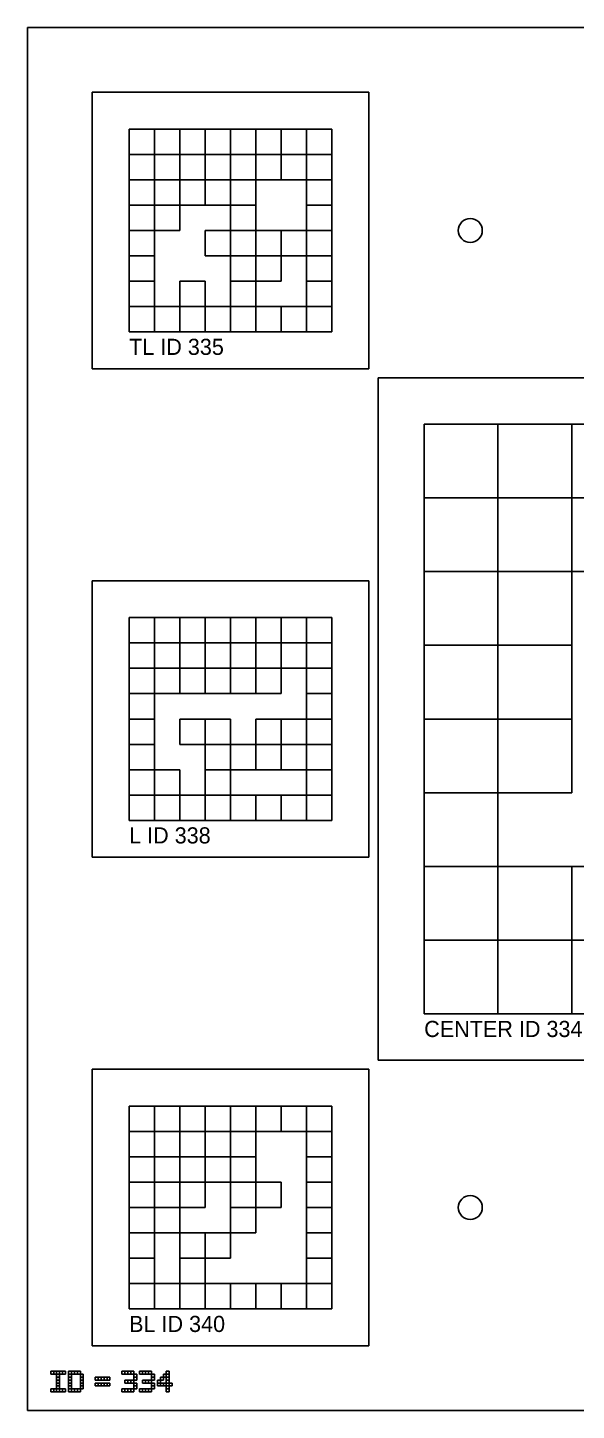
# Model space of a CAD drawing. Extents: x 0 to 1260, y -12 to 1580.
# Drawn here: x 640 to 759, y 960 to 1260 of the extents above; entities that cross this region are included whole.
import ezdxf

# ---------------------------------------------------------------- set-up
doc = ezdxf.new("R2010")
doc.units = 0
for name, color, linetype in [('BLACK_POCKET', 7, 'CONTINUOUS'), ('BOARD_TEXT', 7, 'CONTINUOUS'), ('CUT', 7, 'CONTINUOUS'), ('LABEL', 3, 'CONTINUOUS'), ('MOUNT_HOLE', 6, 'CONTINUOUS'), ('QUIET_ZONE', 5, 'CONTINUOUS'), ('TAG_BOUNDARY', 8, 'CONTINUOUS')]:
    doc.layers.add(name, color=color, linetype=linetype)

msp = doc.modelspace()

# ---------------------------------------------------------------- linework, layer by layer
at = {"layer": 'BLACK_POCKET'}
for p, q in [((667.5, 1238), (662, 1238)), ((662, 1238), (662, 1232.5)), ((667.5, 1232.5), (667.5, 1238)), ((673, 1238), (667.5, 1238)), ((667.5, 1238), (667.5, 1232.5)), ((673, 1232.5), (673, 1238)), ((678.5, 1238), (673, 1238)), ((673, 1238), (673, 1232.5)), ((678.5, 1232.5), (678.5, 1238)), ((684, 1238), (678.5, 1238)), ((678.5, 1238), (678.5, 1232.5)), ((684, 1232.5), (684, 1238)), ((689.5, 1238), (684, 1238)), ((684, 1238), (684, 1232.5)), ((689.5, 1232.5), (689.5, 1238)), ((695, 1238), (689.5, 1238)), ((689.5, 1238), (689.5, 1232.5)), ((695, 1232.5), (695, 1238)), ((700.5, 1238), (695, 1238)), ((695, 1238), (695, 1232.5)), ((700.5, 1232.5), (700.5, 1238)), ((706, 1238), (700.5, 1238)), ((700.5, 1238), (700.5, 1232.5)), ((706, 1232.5), (706, 1238)), ((662, 1232.5), (667.5, 1232.5)), ((667.5, 1232.5), (662, 1232.5)), ((662, 1232.5), (662, 1227)), ((667.5, 1232.5), (673, 1232.5)), ((667.5, 1227), (667.5, 1232.5)), ((673, 1232.5), (667.5, 1232.5)), ((667.5, 1232.5), (667.5, 1227)), ((673, 1232.5), (678.5, 1232.5)), ((673, 1227), (673, 1232.5)), ((678.5, 1232.5), (684, 1232.5)), ((684, 1232.5), (678.5, 1232.5)), ((678.5, 1232.5), (678.5, 1227)), ((684, 1232.5), (689.5, 1232.5)), ((684, 1227), (684, 1232.5)), ((689.5, 1232.5), (684, 1232.5)), ((684, 1232.5), (684, 1227)), ((689.5, 1232.5), (695, 1232.5)), ((689.5, 1227), (689.5, 1232.5)), ((695, 1232.5), (689.5, 1232.5)), ((689.5, 1232.5), (689.5, 1227)), ((695, 1232.5), (700.5, 1232.5)), ((695, 1227), (695, 1232.5)), ((700.5, 1232.5), (695, 1232.5)), ((695, 1232.5), (695, 1227)), ((700.5, 1232.5), (706, 1232.5)), ((700.5, 1227), (700.5, 1232.5)), ((706, 1232.5), (700.5, 1232.5)), ((700.5, 1232.5), (700.5, 1227)), ((706, 1227), (706, 1232.5)), ((662, 1227), (667.5, 1227)), ((667.5, 1227), (662, 1227)), ((662, 1227), (662, 1221.5)), ((667.5, 1227), (673, 1227)), ((667.5, 1221.5), (667.5, 1227)), ((673, 1227), (667.5, 1227)), ((667.5, 1227), (667.5, 1221.5)), ((673, 1221.5), (673, 1227)), ((678.5, 1227), (673, 1227)), ((673, 1227), (673, 1221.5)), ((678.5, 1227), (684, 1227)), ((678.5, 1221.5), (678.5, 1227)), ((684, 1227), (678.5, 1227)), ((678.5, 1227), (678.5, 1221.5)), ((684, 1227), (689.5, 1227)), ((684, 1221.5), (684, 1227)), ((689.5, 1227), (684, 1227)), ((684, 1227), (684, 1221.5)), ((689.5, 1227), (695, 1227)), ((689.5, 1221.5), (689.5, 1227)), ((695, 1227), (700.5, 1227)), ((700.5, 1227), (706, 1227)), ((706, 1227), (700.5, 1227)), ((700.5, 1227), (700.5, 1221.5)), ((706, 1221.5), (706, 1227)), ((662, 1221.5), (667.5, 1221.5)), ((667.5, 1221.5), (662, 1221.5)), ((662, 1221.5), (662, 1216)), ((667.5, 1221.5), (673, 1221.5)), ((667.5, 1216), (667.5, 1221.5)), ((673, 1221.5), (667.5, 1221.5)), ((667.5, 1221.5), (667.5, 1216)), ((673, 1221.5), (678.5, 1221.5)), ((673, 1216), (673, 1221.5)), ((678.5, 1221.5), (684, 1221.5)), ((684, 1221.5), (689.5, 1221.5)), ((689.5, 1221.5), (684, 1221.5)), ((684, 1221.5), (684, 1216)), ((689.5, 1216), (689.5, 1221.5)), ((700.5, 1221.5), (706, 1221.5)), ((706, 1221.5), (700.5, 1221.5)), ((700.5, 1221.5), (700.5, 1216)), ((706, 1216), (706, 1221.5)), ((662, 1216), (667.5, 1216)), ((667.5, 1216), (662, 1216)), ((662, 1216), (662, 1210.5)), ((667.5, 1216), (673, 1216)), ((667.5, 1210.5), (667.5, 1216)), ((684, 1216), (678.5, 1216)), ((678.5, 1216), (678.5, 1210.5)), ((684, 1216), (689.5, 1216)), ((684, 1210.5), (684, 1216)), ((695, 1216), (689.5, 1216)), ((689.5, 1216), (689.5, 1210.5)), ((695, 1210.5), (695, 1216)), ((700.5, 1216), (695, 1216)), ((695, 1216), (695, 1210.5)), ((700.5, 1216), (706, 1216)), ((700.5, 1210.5), (700.5, 1216)), ((706, 1216), (700.5, 1216)), ((700.5, 1216), (700.5, 1210.5)), ((706, 1210.5), (706, 1216)), ((662, 1210.5), (667.5, 1210.5)), ((667.5, 1210.5), (662, 1210.5)), ((662, 1210.5), (662, 1205)), ((667.5, 1205), (667.5, 1210.5)), ((678.5, 1210.5), (684, 1210.5)), ((689.5, 1210.5), (684, 1210.5)), ((684, 1210.5), (684, 1205)), ((689.5, 1210.5), (695, 1210.5)), ((689.5, 1205), (689.5, 1210.5)), ((695, 1210.5), (689.5, 1210.5)), ((689.5, 1210.5), (689.5, 1205)), ((695, 1210.5), (700.5, 1210.5)), ((695, 1205), (695, 1210.5)), ((700.5, 1210.5), (706, 1210.5)), ((706, 1210.5), (700.5, 1210.5)), ((700.5, 1210.5), (700.5, 1205)), ((706, 1205), (706, 1210.5)), ((662, 1205), (667.5, 1205)), ((667.5, 1205), (662, 1205)), ((662, 1205), (662, 1199.5)), ((667.5, 1199.5), (667.5, 1205)), ((678.5, 1205), (673, 1205)), ((673, 1205), (673, 1199.5)), ((678.5, 1199.5), (678.5, 1205)), ((684, 1205), (689.5, 1205)), ((689.5, 1205), (684, 1205)), ((684, 1205), (684, 1199.5)), ((689.5, 1205), (695, 1205)), ((689.5, 1199.5), (689.5, 1205)), ((700.5, 1205), (706, 1205)), ((706, 1205), (700.5, 1205)), ((700.5, 1205), (700.5, 1199.5)), ((706, 1199.5), (706, 1205)), ((662, 1199.5), (667.5, 1199.5)), ((667.5, 1199.5), (662, 1199.5)), ((662, 1199.5), (662, 1194)), ((667.5, 1194), (667.5, 1199.5)), ((673, 1199.5), (667.5, 1199.5)), ((667.5, 1199.5), (667.5, 1194)), ((673, 1199.5), (678.5, 1199.5)), ((673, 1194), (673, 1199.5)), ((678.5, 1199.5), (673, 1199.5)), ((673, 1199.5), (673, 1194)), ((678.5, 1194), (678.5, 1199.5)), ((684, 1199.5), (678.5, 1199.5)), ((678.5, 1199.5), (678.5, 1194)), ((684, 1199.5), (689.5, 1199.5)), ((684, 1194), (684, 1199.5)), ((689.5, 1199.5), (684, 1199.5)), ((684, 1199.5), (684, 1194)), ((689.5, 1194), (689.5, 1199.5)), ((695, 1199.5), (689.5, 1199.5)), ((689.5, 1199.5), (689.5, 1194)), ((695, 1194), (695, 1199.5)), ((700.5, 1199.5), (695, 1199.5)), ((695, 1199.5), (695, 1194)), ((700.5, 1199.5), (706, 1199.5)), ((700.5, 1194), (700.5, 1199.5)), ((706, 1199.5), (700.5, 1199.5)), ((700.5, 1199.5), (700.5, 1194)), ((706, 1194), (706, 1199.5)), ((662, 1194), (667.5, 1194)), ((667.5, 1194), (673, 1194)), ((673, 1194), (678.5, 1194)), ((678.5, 1194), (684, 1194)), ((684, 1194), (689.5, 1194)), ((689.5, 1194), (695, 1194)), ((695, 1194), (700.5, 1194)), ((700.5, 1194), (706, 1194)), ((742, 1174), (726, 1174)), ((726, 1174), (726, 1158)), ((742, 1158), (742, 1174)), ((758, 1174), (742, 1174)), ((742, 1174), (742, 1158)), ((758, 1158), (758, 1174)), ((774, 1174), (758, 1174)), ((758, 1174), (758, 1158)), ((726, 1158), (742, 1158)), ((742, 1158), (726, 1158)), ((726, 1158), (726, 1142)), ((742, 1158), (758, 1158)), ((742, 1142), (742, 1158)), ((758, 1158), (774, 1158)), ((774, 1158), (758, 1158)), ((758, 1158), (758, 1142)), ((726, 1142), (742, 1142)), ((742, 1142), (726, 1142)), ((726, 1142), (726, 1126)), ((742, 1126), (742, 1142)), ((758, 1142), (742, 1142)), ((742, 1142), (742, 1126)), ((758, 1142), (774, 1142)), ((758, 1126), (758, 1142)), ((667.5, 1132), (662, 1132)), ((662, 1132), (662, 1126.5)), ((667.5, 1126.5), (667.5, 1132)), ((673, 1132), (667.5, 1132)), ((667.5, 1132), (667.5, 1126.5)), ((673, 1126.5), (673, 1132)), ((678.5, 1132), (673, 1132)), ((673, 1132), (673, 1126.5)), ((678.5, 1126.5), (678.5, 1132)), ((684, 1132), (678.5, 1132)), ((678.5, 1132), (678.5, 1126.5)), ((684, 1126.5), (684, 1132)), ((689.5, 1132), (684, 1132)), ((684, 1132), (684, 1126.5)), ((689.5, 1126.5), (689.5, 1132)), ((695, 1132), (689.5, 1132)), ((689.5, 1132), (689.5, 1126.5)), ((695, 1126.5), (695, 1132)), ((700.5, 1132), (695, 1132)), ((695, 1132), (695, 1126.5)), ((700.5, 1126.5), (700.5, 1132)), ((706, 1132), (700.5, 1132)), ((700.5, 1132), (700.5, 1126.5)), ((706, 1126.5), (706, 1132)), ((662, 1126.5), (667.5, 1126.5)), ((667.5, 1126.5), (662, 1126.5)), ((662, 1126.5), (662, 1121)), ((667.5, 1126.5), (673, 1126.5)), ((667.5, 1121), (667.5, 1126.5)), ((673, 1126.5), (678.5, 1126.5)), ((678.5, 1126.5), (673, 1126.5)), ((673, 1126.5), (673, 1121)), ((678.5, 1126.5), (684, 1126.5)), ((678.5, 1121), (678.5, 1126.5)), ((684, 1126.5), (678.5, 1126.5)), ((678.5, 1126.5), (678.5, 1121)), ((684, 1126.5), (689.5, 1126.5)), ((684, 1121), (684, 1126.5)), ((689.5, 1126.5), (695, 1126.5)), ((695, 1126.5), (689.5, 1126.5)), ((689.5, 1126.5), (689.5, 1121)), ((695, 1126.5), (700.5, 1126.5)), ((695, 1121), (695, 1126.5)), ((700.5, 1126.5), (695, 1126.5)), ((695, 1126.5), (695, 1121)), ((700.5, 1126.5), (706, 1126.5)), ((700.5, 1121), (700.5, 1126.5)), ((706, 1126.5), (700.5, 1126.5)), ((700.5, 1126.5), (700.5, 1121)), ((706, 1121), (706, 1126.5)), ((726, 1126), (742, 1126)), ((742, 1126), (726, 1126)), ((726, 1126), (726, 1110)), ((742, 1126), (758, 1126)), ((742, 1110), (742, 1126)), ((758, 1126), (742, 1126)), ((742, 1126), (742, 1110)), ((758, 1110), (758, 1126)), ((662, 1121), (667.5, 1121)), ((667.5, 1121), (662, 1121)), ((662, 1121), (662, 1115.5)), ((667.5, 1115.5), (667.5, 1121)), ((673, 1121), (667.5, 1121)), ((667.5, 1121), (667.5, 1115.5)), ((673, 1121), (678.5, 1121)), ((673, 1115.5), (673, 1121)), ((678.5, 1121), (673, 1121)), ((673, 1121), (673, 1115.5)), ((678.5, 1121), (684, 1121)), ((678.5, 1115.5), (678.5, 1121)), ((684, 1121), (678.5, 1121)), ((678.5, 1121), (678.5, 1115.5)), ((684, 1115.5), (684, 1121)), ((689.5, 1121), (684, 1121)), ((684, 1121), (684, 1115.5)), ((689.5, 1121), (695, 1121)), ((689.5, 1115.5), (689.5, 1121)), ((695, 1121), (689.5, 1121)), ((689.5, 1121), (689.5, 1115.5)), ((695, 1121), (700.5, 1121)), ((695, 1115.5), (695, 1121)), ((700.5, 1121), (706, 1121)), ((706, 1121), (700.5, 1121)), ((700.5, 1121), (700.5, 1115.5)), ((706, 1115.5), (706, 1121)), ((662, 1115.5), (667.5, 1115.5)), ((667.5, 1115.5), (662, 1115.5)), ((662, 1115.5), (662, 1110)), ((667.5, 1115.5), (673, 1115.5)), ((667.5, 1110), (667.5, 1115.5)), ((673, 1115.5), (678.5, 1115.5)), ((678.5, 1115.5), (684, 1115.5)), ((684, 1115.5), (689.5, 1115.5)), ((689.5, 1115.5), (695, 1115.5)), ((700.5, 1115.5), (706, 1115.5)), ((706, 1115.5), (700.5, 1115.5)), ((700.5, 1115.5), (700.5, 1110)), ((706, 1110), (706, 1115.5)), ((662, 1110), (667.5, 1110)), ((667.5, 1110), (662, 1110)), ((662, 1110), (662, 1104.5)), ((667.5, 1104.5), (667.5, 1110)), ((678.5, 1110), (673, 1110)), ((673, 1110), (673, 1104.5)), ((678.5, 1104.5), (678.5, 1110)), ((684, 1110), (678.5, 1110)), ((678.5, 1110), (678.5, 1104.5)), ((684, 1104.5), (684, 1110)), ((695, 1110), (689.5, 1110)), ((689.5, 1110), (689.5, 1104.5)), ((695, 1104.5), (695, 1110)), ((700.5, 1110), (695, 1110)), ((695, 1110), (695, 1104.5)), ((700.5, 1110), (706, 1110)), ((700.5, 1104.5), (700.5, 1110)), ((706, 1110), (700.5, 1110)), ((700.5, 1110), (700.5, 1104.5)), ((706, 1104.5), (706, 1110)), ((726, 1110), (742, 1110)), ((742, 1110), (726, 1110)), ((726, 1110), (726, 1094)), ((742, 1110), (758, 1110)), ((742, 1094), (742, 1110)), ((758, 1110), (742, 1110)), ((742, 1110), (742, 1094)), ((758, 1094), (758, 1110)), ((662, 1104.5), (667.5, 1104.5)), ((667.5, 1104.5), (662, 1104.5)), ((662, 1104.5), (662, 1099)), ((667.5, 1099), (667.5, 1104.5)), ((673, 1104.5), (678.5, 1104.5)), ((678.5, 1104.5), (684, 1104.5)), ((684, 1104.5), (678.5, 1104.5)), ((678.5, 1104.5), (678.5, 1099)), ((684, 1099), (684, 1104.5)), ((689.5, 1104.5), (684, 1104.5)), ((684, 1104.5), (684, 1099)), ((689.5, 1104.5), (695, 1104.5)), ((689.5, 1099), (689.5, 1104.5)), ((695, 1104.5), (689.5, 1104.5)), ((689.5, 1104.5), (689.5, 1099)), ((695, 1104.5), (700.5, 1104.5)), ((695, 1099), (695, 1104.5)), ((700.5, 1104.5), (695, 1104.5)), ((695, 1104.5), (695, 1099)), ((700.5, 1104.5), (706, 1104.5)), ((700.5, 1099), (700.5, 1104.5)), ((706, 1104.5), (700.5, 1104.5)), ((700.5, 1104.5), (700.5, 1099)), ((706, 1099), (706, 1104.5)), ((662, 1099), (667.5, 1099)), ((667.5, 1099), (662, 1099)), ((662, 1099), (662, 1093.5)), ((667.5, 1093.5), (667.5, 1099)), ((673, 1099), (667.5, 1099)), ((667.5, 1099), (667.5, 1093.5)), ((673, 1093.5), (673, 1099)), ((678.5, 1099), (684, 1099)), ((684, 1099), (678.5, 1099)), ((678.5, 1099), (678.5, 1093.5)), ((684, 1099), (689.5, 1099)), ((684, 1093.5), (684, 1099)), ((689.5, 1099), (695, 1099)), ((695, 1099), (700.5, 1099)), ((700.5, 1099), (706, 1099)), ((706, 1099), (700.5, 1099)), ((700.5, 1099), (700.5, 1093.5)), ((706, 1093.5), (706, 1099)), ((662, 1093.5), (667.5, 1093.5)), ((667.5, 1093.5), (662, 1093.5)), ((662, 1093.5), (662, 1088)), ((667.5, 1093.5), (673, 1093.5)), ((667.5, 1088), (667.5, 1093.5)), ((673, 1093.5), (667.5, 1093.5)), ((667.5, 1093.5), (667.5, 1088)), ((673, 1088), (673, 1093.5)), ((678.5, 1093.5), (673, 1093.5)), ((673, 1093.5), (673, 1088)), ((678.5, 1093.5), (684, 1093.5)), ((678.5, 1088), (678.5, 1093.5)), ((684, 1093.5), (678.5, 1093.5)), ((678.5, 1093.5), (678.5, 1088)), ((684, 1088), (684, 1093.5)), ((689.5, 1093.5), (684, 1093.5)), ((684, 1093.5), (684, 1088)), ((689.5, 1088), (689.5, 1093.5)), ((695, 1093.5), (689.5, 1093.5)), ((689.5, 1093.5), (689.5, 1088)), ((695, 1088), (695, 1093.5)), ((700.5, 1093.5), (695, 1093.5)), ((695, 1093.5), (695, 1088)), ((700.5, 1093.5), (706, 1093.5)), ((700.5, 1088), (700.5, 1093.5)), ((706, 1093.5), (700.5, 1093.5)), ((700.5, 1093.5), (700.5, 1088)), ((706, 1088), (706, 1093.5)), ((726, 1094), (742, 1094)), ((742, 1094), (726, 1094)), ((726, 1094), (726, 1078)), ((742, 1094), (758, 1094)), ((742, 1078), (742, 1094)), ((662, 1088), (667.5, 1088)), ((667.5, 1088), (673, 1088)), ((673, 1088), (678.5, 1088)), ((678.5, 1088), (684, 1088)), ((684, 1088), (689.5, 1088)), ((689.5, 1088), (695, 1088)), ((695, 1088), (700.5, 1088)), ((700.5, 1088), (706, 1088)), ((726, 1078), (742, 1078)), ((742, 1078), (726, 1078)), ((726, 1078), (726, 1062)), ((742, 1062), (742, 1078)), ((758, 1078), (742, 1078)), ((742, 1078), (742, 1062)), ((758, 1062), (758, 1078)), ((774, 1078), (758, 1078)), ((758, 1078), (758, 1062)), ((726, 1062), (742, 1062)), ((742, 1062), (726, 1062)), ((726, 1062), (726, 1046)), ((742, 1062), (758, 1062)), ((742, 1046), (742, 1062)), ((758, 1062), (742, 1062)), ((742, 1062), (742, 1046)), ((758, 1062), (774, 1062)), ((758, 1046), (758, 1062)), ((774, 1062), (758, 1062)), ((758, 1062), (758, 1046)), ((726, 1046), (742, 1046)), ((742, 1046), (758, 1046)), ((758, 1046), (774, 1046)), ((667.5, 1026), (662, 1026)), ((662, 1026), (662, 1020.5)), ((667.5, 1020.5), (667.5, 1026)), ((673, 1026), (667.5, 1026)), ((667.5, 1026), (667.5, 1020.5)), ((673, 1020.5), (673, 1026)), ((678.5, 1026), (673, 1026)), ((673, 1026), (673, 1020.5)), ((678.5, 1020.5), (678.5, 1026)), ((684, 1026), (678.5, 1026)), ((678.5, 1026), (678.5, 1020.5)), ((684, 1020.5), (684, 1026)), ((689.5, 1026), (684, 1026)), ((684, 1026), (684, 1020.5)), ((689.5, 1020.5), (689.5, 1026)), ((695, 1026), (689.5, 1026)), ((689.5, 1026), (689.5, 1020.5)), ((695, 1020.5), (695, 1026)), ((700.5, 1026), (695, 1026)), ((695, 1026), (695, 1020.5)), ((700.5, 1020.5), (700.5, 1026)), ((706, 1026), (700.5, 1026)), ((700.5, 1026), (700.5, 1020.5)), ((706, 1020.5), (706, 1026)), ((662, 1020.5), (667.5, 1020.5)), ((667.5, 1020.5), (662, 1020.5)), ((662, 1020.5), (662, 1015)), ((667.5, 1020.5), (673, 1020.5)), ((667.5, 1015), (667.5, 1020.5)), ((673, 1020.5), (667.5, 1020.5)), ((667.5, 1020.5), (667.5, 1015)), ((673, 1020.5), (678.5, 1020.5)), ((673, 1015), (673, 1020.5)), ((678.5, 1020.5), (673, 1020.5)), ((673, 1020.5), (673, 1015)), ((678.5, 1020.5), (684, 1020.5)), ((678.5, 1015), (678.5, 1020.5)), ((684, 1020.5), (689.5, 1020.5)), ((689.5, 1020.5), (684, 1020.5)), ((684, 1020.5), (684, 1015)), ((689.5, 1020.5), (695, 1020.5)), ((689.5, 1015), (689.5, 1020.5)), ((695, 1020.5), (700.5, 1020.5)), ((700.5, 1020.5), (706, 1020.5)), ((706, 1020.5), (700.5, 1020.5)), ((700.5, 1020.5), (700.5, 1015)), ((706, 1015), (706, 1020.5)), ((662, 1015), (667.5, 1015)), ((667.5, 1015), (662, 1015)), ((662, 1015), (662, 1009.5)), ((667.5, 1015), (673, 1015)), ((667.5, 1009.5), (667.5, 1015)), ((673, 1015), (667.5, 1015)), ((667.5, 1015), (667.5, 1009.5)), ((673, 1015), (678.5, 1015)), ((673, 1009.5), (673, 1015)), ((684, 1015), (678.5, 1015)), ((678.5, 1015), (678.5, 1009.5)), ((684, 1015), (689.5, 1015)), ((684, 1009.5), (684, 1015)), ((689.5, 1015), (684, 1015)), ((684, 1015), (684, 1009.5)), ((689.5, 1009.5), (689.5, 1015)), ((700.5, 1015), (706, 1015)), ((706, 1015), (700.5, 1015)), ((700.5, 1015), (700.5, 1009.5)), ((706, 1009.5), (706, 1015)), ((662, 1009.5), (667.5, 1009.5)), ((667.5, 1009.5), (662, 1009.5)), ((662, 1009.5), (662, 1004)), ((667.5, 1009.5), (673, 1009.5)), ((667.5, 1004), (667.5, 1009.5)), ((673, 1009.5), (667.5, 1009.5)), ((667.5, 1009.5), (667.5, 1004)), ((673, 1004), (673, 1009.5)), ((678.5, 1009.5), (673, 1009.5)), ((673, 1009.5), (673, 1004)), ((678.5, 1009.5), (684, 1009.5)), ((678.5, 1004), (678.5, 1009.5)), ((684, 1009.5), (689.5, 1009.5)), ((689.5, 1009.5), (684, 1009.5)), ((684, 1009.5), (684, 1004)), ((689.5, 1004), (689.5, 1009.5)), ((695, 1009.5), (689.5, 1009.5)), ((689.5, 1009.5), (689.5, 1004)), ((695, 1004), (695, 1009.5)), ((700.5, 1009.5), (706, 1009.5)), ((706, 1009.5), (700.5, 1009.5)), ((700.5, 1009.5), (700.5, 1004)), ((706, 1004), (706, 1009.5)), ((662, 1004), (667.5, 1004)), ((667.5, 1004), (662, 1004)), ((662, 1004), (662, 998.5)), ((667.5, 1004), (673, 1004)), ((667.5, 998.5), (667.5, 1004)), ((673, 1004), (667.5, 1004)), ((667.5, 1004), (667.5, 998.5)), ((673, 1004), (678.5, 1004)), ((673, 998.5), (673, 1004)), ((684, 1004), (689.5, 1004)), ((689.5, 1004), (684, 1004)), ((684, 1004), (684, 998.5)), ((689.5, 1004), (695, 1004)), ((689.5, 998.5), (689.5, 1004)), ((700.5, 1004), (706, 1004)), ((706, 1004), (700.5, 1004)), ((700.5, 1004), (700.5, 998.5)), ((706, 998.5), (706, 1004)), ((662, 998.5), (667.5, 998.5)), ((667.5, 998.5), (662, 998.5)), ((662, 998.5), (662, 993)), ((667.5, 998.5), (673, 998.5)), ((667.5, 993), (667.5, 998.5)), ((678.5, 998.5), (673, 998.5)), ((673, 998.5), (673, 993)), ((678.5, 993), (678.5, 998.5)), ((684, 998.5), (678.5, 998.5)), ((678.5, 998.5), (678.5, 993)), ((684, 998.5), (689.5, 998.5)), ((684, 993), (684, 998.5)), ((700.5, 998.5), (706, 998.5)), ((706, 998.5), (700.5, 998.5)), ((700.5, 998.5), (700.5, 993)), ((706, 993), (706, 998.5)), ((662, 993), (667.5, 993)), ((667.5, 993), (662, 993)), ((662, 993), (662, 987.5)), ((667.5, 987.5), (667.5, 993)), ((673, 993), (678.5, 993)), ((678.5, 993), (673, 993)), ((673, 993), (673, 987.5)), ((678.5, 993), (684, 993)), ((678.5, 987.5), (678.5, 993)), ((700.5, 993), (706, 993)), ((706, 993), (700.5, 993)), ((700.5, 993), (700.5, 987.5)), ((706, 987.5), (706, 993)), ((662, 987.5), (667.5, 987.5)), ((667.5, 987.5), (662, 987.5)), ((662, 987.5), (662, 982)), ((667.5, 982), (667.5, 987.5)), ((673, 987.5), (667.5, 987.5)), ((667.5, 987.5), (667.5, 982)), ((673, 987.5), (678.5, 987.5)), ((673, 982), (673, 987.5)), ((678.5, 987.5), (673, 987.5)), ((673, 987.5), (673, 982)), ((678.5, 982), (678.5, 987.5)), ((684, 987.5), (678.5, 987.5)), ((678.5, 987.5), (678.5, 982)), ((684, 982), (684, 987.5)), ((689.5, 987.5), (684, 987.5)), ((684, 987.5), (684, 982)), ((689.5, 982), (689.5, 987.5)), ((695, 987.5), (689.5, 987.5)), ((689.5, 987.5), (689.5, 982)), ((695, 982), (695, 987.5)), ((700.5, 987.5), (695, 987.5)), ((695, 987.5), (695, 982)), ((700.5, 987.5), (706, 987.5)), ((700.5, 982), (700.5, 987.5)), ((706, 987.5), (700.5, 987.5)), ((700.5, 987.5), (700.5, 982)), ((706, 982), (706, 987.5)), ((662, 982), (667.5, 982)), ((667.5, 982), (673, 982)), ((673, 982), (678.5, 982)), ((678.5, 982), (684, 982)), ((684, 982), (689.5, 982)), ((689.5, 982), (695, 982)), ((695, 982), (700.5, 982)), ((700.5, 982), (706, 982))]:
    msp.add_line(p, q, dxfattribs=at)
at = {"layer": 'BOARD_TEXT'}
for p, q in [((645.642857, 968.5), (645, 968.5)), ((645, 968.5), (645, 967.857143)), ((645, 967.857143), (645.642857, 967.857143)), ((645.642857, 967.857143), (645.642857, 968.5)), ((646.285714, 968.5), (645.642857, 968.5)), ((645.642857, 968.5), (645.642857, 967.857143)), ((645.642857, 967.857143), (646.285714, 967.857143)), ((646.285714, 967.857143), (646.285714, 968.5)), ((646.928571, 968.5), (646.285714, 968.5)), ((646.285714, 968.5), (646.285714, 967.857143)), ((646.285714, 967.857143), (646.928571, 967.857143)), ((646.928571, 967.857143), (646.285714, 967.857143)), ((646.285714, 967.857143), (646.285714, 967.214286)), ((646.285714, 967.214286), (646.928571, 967.214286)), ((646.928571, 967.214286), (646.285714, 967.214286)), ((646.285714, 967.214286), (646.285714, 966.571429)), ((646.285714, 966.571429), (646.928571, 966.571429)), ((646.928571, 966.571429), (646.285714, 966.571429)), ((646.285714, 966.571429), (646.285714, 965.928571)), ((646.928571, 967.857143), (646.928571, 968.5)), ((647.571429, 968.5), (646.928571, 968.5)), ((646.928571, 968.5), (646.928571, 967.857143)), ((646.928571, 967.857143), (647.571429, 967.857143)), ((646.928571, 967.214286), (646.928571, 967.857143)), ((646.928571, 966.571429), (646.928571, 967.214286)), ((646.928571, 965.928571), (646.928571, 966.571429)), ((647.571429, 967.857143), (647.571429, 968.5)), ((648.214286, 968.5), (647.571429, 968.5)), ((647.571429, 968.5), (647.571429, 967.857143)), ((647.571429, 967.857143), (648.214286, 967.857143)), ((648.214286, 967.857143), (648.214286, 968.5)), ((649.5, 968.5), (648.857143, 968.5)), ((648.857143, 968.5), (648.857143, 967.857143)), ((648.857143, 967.857143), (649.5, 967.857143)), ((649.5, 967.857143), (648.857143, 967.857143)), ((648.857143, 967.857143), (648.857143, 967.214286)), ((648.857143, 967.214286), (649.5, 967.214286)), ((649.5, 967.214286), (648.857143, 967.214286)), ((648.857143, 967.214286), (648.857143, 966.571429)), ((648.857143, 966.571429), (649.5, 966.571429)), ((649.5, 966.571429), (648.857143, 966.571429)), ((648.857143, 966.571429), (648.857143, 965.928571)), ((649.5, 967.857143), (649.5, 968.5)), ((650.142857, 968.5), (649.5, 968.5)), ((649.5, 968.5), (649.5, 967.857143)), ((649.5, 967.857143), (650.142857, 967.857143)), ((649.5, 967.214286), (649.5, 967.857143)), ((649.5, 966.571429), (649.5, 967.214286)), ((649.5, 965.928571), (649.5, 966.571429)), ((650.142857, 967.857143), (650.142857, 968.5)), ((650.785714, 968.5), (650.142857, 968.5)), ((650.142857, 968.5), (650.142857, 967.857143)), ((650.142857, 967.857143), (650.785714, 967.857143)), ((650.785714, 967.857143), (650.785714, 968.5)), ((651.428571, 968.5), (650.785714, 968.5)), ((650.785714, 968.5), (650.785714, 967.857143)), ((650.785714, 967.857143), (651.428571, 967.857143)), ((651.428571, 967.857143), (651.428571, 968.5)), ((652.071429, 967.857143), (651.428571, 967.857143)), ((651.428571, 967.857143), (651.428571, 967.214286)), ((651.428571, 967.214286), (652.071429, 967.214286)), ((652.071429, 967.214286), (651.428571, 967.214286)), ((651.428571, 967.214286), (651.428571, 966.571429)), ((651.428571, 966.571429), (652.071429, 966.571429)), ((652.071429, 966.571429), (651.428571, 966.571429)), ((651.428571, 966.571429), (651.428571, 965.928571)), ((652.071429, 967.214286), (652.071429, 967.857143)), ((652.071429, 966.571429), (652.071429, 967.214286)), ((652.071429, 965.928571), (652.071429, 966.571429)), ((655.285714, 967.214286), (654.642857, 967.214286)), ((654.642857, 967.214286), (654.642857, 966.571429)), ((654.642857, 966.571429), (655.285714, 966.571429)), ((655.285714, 966.571429), (655.285714, 967.214286)), ((655.928571, 967.214286), (655.285714, 967.214286)), ((655.285714, 967.214286), (655.285714, 966.571429)), ((655.285714, 966.571429), (655.928571, 966.571429)), ((655.928571, 966.571429), (655.928571, 967.214286)), ((656.571429, 967.214286), (655.928571, 967.214286)), ((655.928571, 967.214286), (655.928571, 966.571429)), ((655.928571, 966.571429), (656.571429, 966.571429)), ((656.571429, 966.571429), (656.571429, 967.214286)), ((657.214286, 967.214286), (656.571429, 967.214286)), ((656.571429, 967.214286), (656.571429, 966.571429)), ((656.571429, 966.571429), (657.214286, 966.571429)), ((657.214286, 966.571429), (657.214286, 967.214286)), ((657.857143, 967.214286), (657.214286, 967.214286)), ((657.214286, 967.214286), (657.214286, 966.571429)), ((657.214286, 966.571429), (657.857143, 966.571429)), ((657.857143, 966.571429), (657.857143, 967.214286)), ((661.071429, 968.5), (660.428571, 968.5)), ((660.428571, 968.5), (660.428571, 967.857143)), ((660.428571, 967.857143), (661.071429, 967.857143)), ((661.071429, 967.857143), (661.071429, 968.5)), ((661.714286, 968.5), (661.071429, 968.5)), ((661.071429, 968.5), (661.071429, 967.857143)), ((661.071429, 967.857143), (661.714286, 967.857143)), ((661.714286, 966.571429), (661.071429, 966.571429)), ((661.071429, 966.571429), (661.071429, 965.928571)), ((661.714286, 967.857143), (661.714286, 968.5)), ((662.357143, 968.5), (661.714286, 968.5)), ((661.714286, 968.5), (661.714286, 967.857143)), ((661.714286, 967.857143), (662.357143, 967.857143)), ((661.714286, 965.928571), (661.714286, 966.571429)), ((662.357143, 966.571429), (661.714286, 966.571429)), ((661.714286, 966.571429), (661.714286, 965.928571)), ((662.357143, 967.857143), (662.357143, 968.5)), ((663, 968.5), (662.357143, 968.5)), ((662.357143, 968.5), (662.357143, 967.857143)), ((662.357143, 967.857143), (663, 967.857143)), ((662.357143, 965.928571), (662.357143, 966.571429)), ((663, 966.571429), (662.357143, 966.571429)), ((662.357143, 966.571429), (662.357143, 965.928571)), ((663, 967.857143), (663, 968.5)), ((663.642857, 967.857143), (663, 967.857143)), ((663, 967.857143), (663, 967.214286)), ((663, 967.214286), (663.642857, 967.214286)), ((663.642857, 967.214286), (663, 967.214286)), ((663, 967.214286), (663, 966.571429)), ((663, 966.571429), (663.642857, 966.571429)), ((663, 965.928571), (663, 966.571429)), ((663.642857, 967.214286), (663.642857, 967.857143)), ((663.642857, 966.571429), (663.642857, 967.214286)), ((664.928571, 968.5), (664.285714, 968.5)), ((664.285714, 968.5), (664.285714, 967.857143)), ((664.285714, 967.857143), (664.928571, 967.857143)), ((664.928571, 967.857143), (664.928571, 968.5)), ((665.571429, 968.5), (664.928571, 968.5)), ((664.928571, 968.5), (664.928571, 967.857143)), ((664.928571, 967.857143), (665.571429, 967.857143)), ((665.571429, 966.571429), (664.928571, 966.571429)), ((664.928571, 966.571429), (664.928571, 965.928571)), ((665.571429, 967.857143), (665.571429, 968.5)), ((666.214286, 968.5), (665.571429, 968.5)), ((665.571429, 968.5), (665.571429, 967.857143)), ((665.571429, 967.857143), (666.214286, 967.857143)), ((665.571429, 965.928571), (665.571429, 966.571429)), ((666.214286, 966.571429), (665.571429, 966.571429)), ((665.571429, 966.571429), (665.571429, 965.928571)), ((666.214286, 967.857143), (666.214286, 968.5)), ((666.857143, 968.5), (666.214286, 968.5)), ((666.214286, 968.5), (666.214286, 967.857143)), ((666.214286, 967.857143), (666.857143, 967.857143)), ((666.214286, 965.928571), (666.214286, 966.571429)), ((666.857143, 966.571429), (666.214286, 966.571429)), ((666.214286, 966.571429), (666.214286, 965.928571)), ((666.857143, 967.857143), (666.857143, 968.5)), ((667.5, 967.857143), (666.857143, 967.857143)), ((666.857143, 967.857143), (666.857143, 967.214286)), ((666.857143, 967.214286), (667.5, 967.214286)), ((667.5, 967.214286), (666.857143, 967.214286)), ((666.857143, 967.214286), (666.857143, 966.571429)), ((666.857143, 966.571429), (667.5, 966.571429)), ((666.857143, 965.928571), (666.857143, 966.571429)), ((667.5, 967.214286), (667.5, 967.857143)), ((667.5, 966.571429), (667.5, 967.214286)), ((668.785714, 966.571429), (668.142857, 966.571429)), ((668.142857, 966.571429), (668.142857, 965.928571)), ((669.428571, 967.214286), (668.785714, 967.214286)), ((668.785714, 967.214286), (668.785714, 966.571429)), ((668.785714, 966.571429), (669.428571, 966.571429)), ((668.785714, 965.928571), (668.785714, 966.571429)), ((670.071429, 967.857143), (669.428571, 967.857143)), ((669.428571, 967.857143), (669.428571, 967.214286)), ((669.428571, 967.214286), (670.071429, 967.214286)), ((669.428571, 966.571429), (669.428571, 967.214286)), ((670.714286, 968.5), (670.071429, 968.5)), ((670.071429, 968.5), (670.071429, 967.857143)), ((670.071429, 967.857143), (670.714286, 967.857143)), ((670.071429, 967.214286), (670.071429, 967.857143)), ((670.714286, 967.857143), (670.071429, 967.857143)), ((670.071429, 967.857143), (670.071429, 967.214286)), ((670.071429, 967.214286), (670.714286, 967.214286)), ((670.714286, 967.214286), (670.071429, 967.214286)), ((670.071429, 967.214286), (670.071429, 966.571429)), ((670.071429, 966.571429), (670.714286, 966.571429)), ((670.714286, 966.571429), (670.071429, 966.571429)), ((670.071429, 966.571429), (670.071429, 965.928571)), ((670.714286, 967.857143), (670.714286, 968.5)), ((670.714286, 967.214286), (670.714286, 967.857143)), ((670.714286, 966.571429), (670.714286, 967.214286)), ((670.714286, 965.928571), (670.714286, 966.571429)), ((645.642857, 964.642857), (645, 964.642857)), ((645, 964.642857), (645, 964)), ((645, 964), (645.642857, 964)), ((645.642857, 964), (645.642857, 964.642857)), ((646.285714, 964.642857), (645.642857, 964.642857)), ((645.642857, 964.642857), (645.642857, 964)), ((645.642857, 964), (646.285714, 964)), ((646.285714, 965.928571), (646.928571, 965.928571)), ((646.928571, 965.928571), (646.285714, 965.928571)), ((646.285714, 965.928571), (646.285714, 965.285714)), ((646.285714, 965.285714), (646.928571, 965.285714)), ((646.928571, 965.285714), (646.285714, 965.285714)), ((646.285714, 965.285714), (646.285714, 964.642857)), ((646.285714, 964.642857), (646.928571, 964.642857)), ((646.285714, 964), (646.285714, 964.642857)), ((646.928571, 964.642857), (646.285714, 964.642857)), ((646.285714, 964.642857), (646.285714, 964)), ((646.285714, 964), (646.928571, 964)), ((646.928571, 965.285714), (646.928571, 965.928571)), ((646.928571, 964.642857), (646.928571, 965.285714)), ((646.928571, 964), (646.928571, 964.642857)), ((647.571429, 964.642857), (646.928571, 964.642857)), ((646.928571, 964.642857), (646.928571, 964)), ((646.928571, 964), (647.571429, 964)), ((647.571429, 964), (647.571429, 964.642857)), ((648.214286, 964.642857), (647.571429, 964.642857)), ((647.571429, 964.642857), (647.571429, 964)), ((647.571429, 964), (648.214286, 964)), ((648.214286, 964), (648.214286, 964.642857)), ((648.857143, 965.928571), (649.5, 965.928571)), ((649.5, 965.928571), (648.857143, 965.928571)), ((648.857143, 965.928571), (648.857143, 965.285714)), ((648.857143, 965.285714), (649.5, 965.285714)), ((649.5, 965.285714), (648.857143, 965.285714)), ((648.857143, 965.285714), (648.857143, 964.642857)), ((648.857143, 964.642857), (649.5, 964.642857)), ((649.5, 964.642857), (648.857143, 964.642857)), ((648.857143, 964.642857), (648.857143, 964)), ((648.857143, 964), (649.5, 964)), ((649.5, 965.285714), (649.5, 965.928571)), ((649.5, 964.642857), (649.5, 965.285714)), ((649.5, 964), (649.5, 964.642857)), ((650.142857, 964.642857), (649.5, 964.642857)), ((649.5, 964.642857), (649.5, 964)), ((649.5, 964), (650.142857, 964)), ((650.142857, 964), (650.142857, 964.642857)), ((650.785714, 964.642857), (650.142857, 964.642857)), ((650.142857, 964.642857), (650.142857, 964)), ((650.142857, 964), (650.785714, 964)), ((650.785714, 964), (650.785714, 964.642857)), ((651.428571, 964.642857), (650.785714, 964.642857)), ((650.785714, 964.642857), (650.785714, 964)), ((650.785714, 964), (651.428571, 964)), ((651.428571, 965.928571), (652.071429, 965.928571)), ((652.071429, 965.928571), (651.428571, 965.928571)), ((651.428571, 965.928571), (651.428571, 965.285714)), ((651.428571, 965.285714), (652.071429, 965.285714)), ((652.071429, 965.285714), (651.428571, 965.285714)), ((651.428571, 965.285714), (651.428571, 964.642857)), ((651.428571, 964.642857), (652.071429, 964.642857)), ((651.428571, 964), (651.428571, 964.642857)), ((652.071429, 965.285714), (652.071429, 965.928571)), ((652.071429, 964.642857), (652.071429, 965.285714)), ((655.285714, 965.928571), (654.642857, 965.928571)), ((654.642857, 965.928571), (654.642857, 965.285714)), ((654.642857, 965.285714), (655.285714, 965.285714)), ((655.285714, 965.285714), (655.285714, 965.928571)), ((655.928571, 965.928571), (655.285714, 965.928571)), ((655.285714, 965.928571), (655.285714, 965.285714)), ((655.285714, 965.285714), (655.928571, 965.285714)), ((655.928571, 965.285714), (655.928571, 965.928571)), ((656.571429, 965.928571), (655.928571, 965.928571)), ((655.928571, 965.928571), (655.928571, 965.285714)), ((655.928571, 965.285714), (656.571429, 965.285714)), ((656.571429, 965.285714), (656.571429, 965.928571)), ((657.214286, 965.928571), (656.571429, 965.928571)), ((656.571429, 965.928571), (656.571429, 965.285714)), ((656.571429, 965.285714), (657.214286, 965.285714)), ((657.214286, 965.285714), (657.214286, 965.928571)), ((657.857143, 965.928571), (657.214286, 965.928571)), ((657.214286, 965.928571), (657.214286, 965.285714)), ((657.214286, 965.285714), (657.857143, 965.285714)), ((657.857143, 965.285714), (657.857143, 965.928571)), ((661.071429, 964.642857), (660.428571, 964.642857)), ((660.428571, 964.642857), (660.428571, 964)), ((660.428571, 964), (661.071429, 964)), ((661.071429, 965.928571), (661.714286, 965.928571)), ((661.071429, 964), (661.071429, 964.642857)), ((661.714286, 964.642857), (661.071429, 964.642857)), ((661.071429, 964.642857), (661.071429, 964)), ((661.071429, 964), (661.714286, 964)), ((661.714286, 965.928571), (662.357143, 965.928571)), ((661.714286, 964), (661.714286, 964.642857)), ((662.357143, 964.642857), (661.714286, 964.642857)), ((661.714286, 964.642857), (661.714286, 964)), ((661.714286, 964), (662.357143, 964)), ((662.357143, 965.928571), (663, 965.928571)), ((662.357143, 964), (662.357143, 964.642857)), ((663, 964.642857), (662.357143, 964.642857)), ((662.357143, 964.642857), (662.357143, 964)), ((662.357143, 964), (663, 964)), ((663.642857, 965.928571), (663, 965.928571)), ((663, 965.928571), (663, 965.285714)), ((663, 965.285714), (663.642857, 965.285714)), ((663.642857, 965.285714), (663, 965.285714)), ((663, 965.285714), (663, 964.642857)), ((663, 964.642857), (663.642857, 964.642857)), ((663, 964), (663, 964.642857)), ((663.642857, 965.285714), (663.642857, 965.928571)), ((663.642857, 964.642857), (663.642857, 965.285714)), ((664.928571, 964.642857), (664.285714, 964.642857)), ((664.285714, 964.642857), (664.285714, 964)), ((664.285714, 964), (664.928571, 964)), ((664.928571, 965.928571), (665.571429, 965.928571)), ((664.928571, 964), (664.928571, 964.642857)), ((665.571429, 964.642857), (664.928571, 964.642857)), ((664.928571, 964.642857), (664.928571, 964)), ((664.928571, 964), (665.571429, 964)), ((665.571429, 965.928571), (666.214286, 965.928571)), ((665.571429, 964), (665.571429, 964.642857)), ((666.214286, 964.642857), (665.571429, 964.642857)), ((665.571429, 964.642857), (665.571429, 964)), ((665.571429, 964), (666.214286, 964)), ((666.214286, 965.928571), (666.857143, 965.928571)), ((666.214286, 964), (666.214286, 964.642857)), ((666.857143, 964.642857), (666.214286, 964.642857)), ((666.214286, 964.642857), (666.214286, 964)), ((666.214286, 964), (666.857143, 964)), ((667.5, 965.928571), (666.857143, 965.928571)), ((666.857143, 965.928571), (666.857143, 965.285714)), ((666.857143, 965.285714), (667.5, 965.285714)), ((667.5, 965.285714), (666.857143, 965.285714)), ((666.857143, 965.285714), (666.857143, 964.642857)), ((666.857143, 964.642857), (667.5, 964.642857)), ((666.857143, 964), (666.857143, 964.642857)), ((667.5, 965.285714), (667.5, 965.928571)), ((667.5, 964.642857), (667.5, 965.285714)), ((668.142857, 965.928571), (668.785714, 965.928571)), ((668.785714, 965.928571), (668.142857, 965.928571)), ((668.142857, 965.928571), (668.142857, 965.285714)), ((668.142857, 965.285714), (668.785714, 965.285714)), ((668.785714, 965.285714), (668.785714, 965.928571)), ((669.428571, 965.928571), (668.785714, 965.928571)), ((668.785714, 965.928571), (668.785714, 965.285714)), ((668.785714, 965.285714), (669.428571, 965.285714)), ((669.428571, 965.285714), (669.428571, 965.928571)), ((670.071429, 965.928571), (669.428571, 965.928571)), ((669.428571, 965.928571), (669.428571, 965.285714)), ((669.428571, 965.285714), (670.071429, 965.285714)), ((670.071429, 965.928571), (670.714286, 965.928571)), ((670.071429, 965.285714), (670.071429, 965.928571)), ((670.714286, 965.928571), (670.071429, 965.928571)), ((670.071429, 965.928571), (670.071429, 965.285714)), ((670.071429, 965.285714), (670.714286, 965.285714)), ((670.714286, 965.285714), (670.071429, 965.285714)), ((670.071429, 965.285714), (670.071429, 964.642857)), ((670.071429, 964.642857), (670.714286, 964.642857)), ((670.714286, 964.642857), (670.071429, 964.642857)), ((670.071429, 964.642857), (670.071429, 964)), ((670.071429, 964), (670.714286, 964)), ((670.714286, 965.285714), (670.714286, 965.928571)), ((671.357143, 965.928571), (670.714286, 965.928571)), ((670.714286, 965.928571), (670.714286, 965.285714)), ((670.714286, 965.285714), (671.357143, 965.285714)), ((670.714286, 964.642857), (670.714286, 965.285714)), ((670.714286, 964), (670.714286, 964.642857)), ((671.357143, 965.285714), (671.357143, 965.928571))]:
    msp.add_line(p, q, dxfattribs=at)
at = {"layer": 'CUT'}
for p, q in [((940, 1260), (640, 1260)), ((640, 1260), (640, 960)), ((640, 960), (940, 960))]:
    msp.add_line(p, q, dxfattribs=at)
at = {"layer": 'MOUNT_HOLE'}
for centre in [(736, 1216), (736, 1004)]:
    msp.add_circle(centre, 2.6, dxfattribs=at)
at = {"layer": 'QUIET_ZONE'}
for p, q in [((714, 1246), (654, 1246)), ((654, 1246), (654, 1186)), ((714, 1186), (714, 1246)), ((654, 1186), (714, 1186)), ((864, 1184), (716, 1184)), ((716, 1184), (716, 1036)), ((714, 1140), (654, 1140)), ((654, 1140), (654, 1080)), ((714, 1080), (714, 1140)), ((654, 1080), (714, 1080)), ((716, 1036), (864, 1036)), ((714, 1034), (654, 1034)), ((654, 1034), (654, 974)), ((714, 974), (714, 1034)), ((654, 974), (714, 974))]:
    msp.add_line(p, q, dxfattribs=at)
at = {"layer": 'TAG_BOUNDARY'}
for p, q in [((706, 1238), (662, 1238)), ((662, 1238), (662, 1194)), ((706, 1194), (706, 1238)), ((662, 1194), (706, 1194)), ((854, 1174), (726, 1174)), ((726, 1174), (726, 1046)), ((706, 1132), (662, 1132)), ((662, 1132), (662, 1088)), ((706, 1088), (706, 1132)), ((662, 1088), (706, 1088)), ((726, 1046), (854, 1046)), ((706, 1026), (662, 1026)), ((662, 1026), (662, 982)), ((706, 982), (706, 1026)), ((662, 982), (706, 982))]:
    msp.add_line(p, q, dxfattribs=at)

# ---------------------------------------------------------------- texts
at = {"layer": 'LABEL'}
for s, p in [('TL ID 335', (662, 1189)), ('L ID 338', (662, 1083)), ('CENTER ID 334', (726, 1041)), ('BL ID 340', (662, 977))]:
    msp.add_text(s, height=3.5, dxfattribs=at).set_placement(p)

doc.saveas('drawing.dxf')
